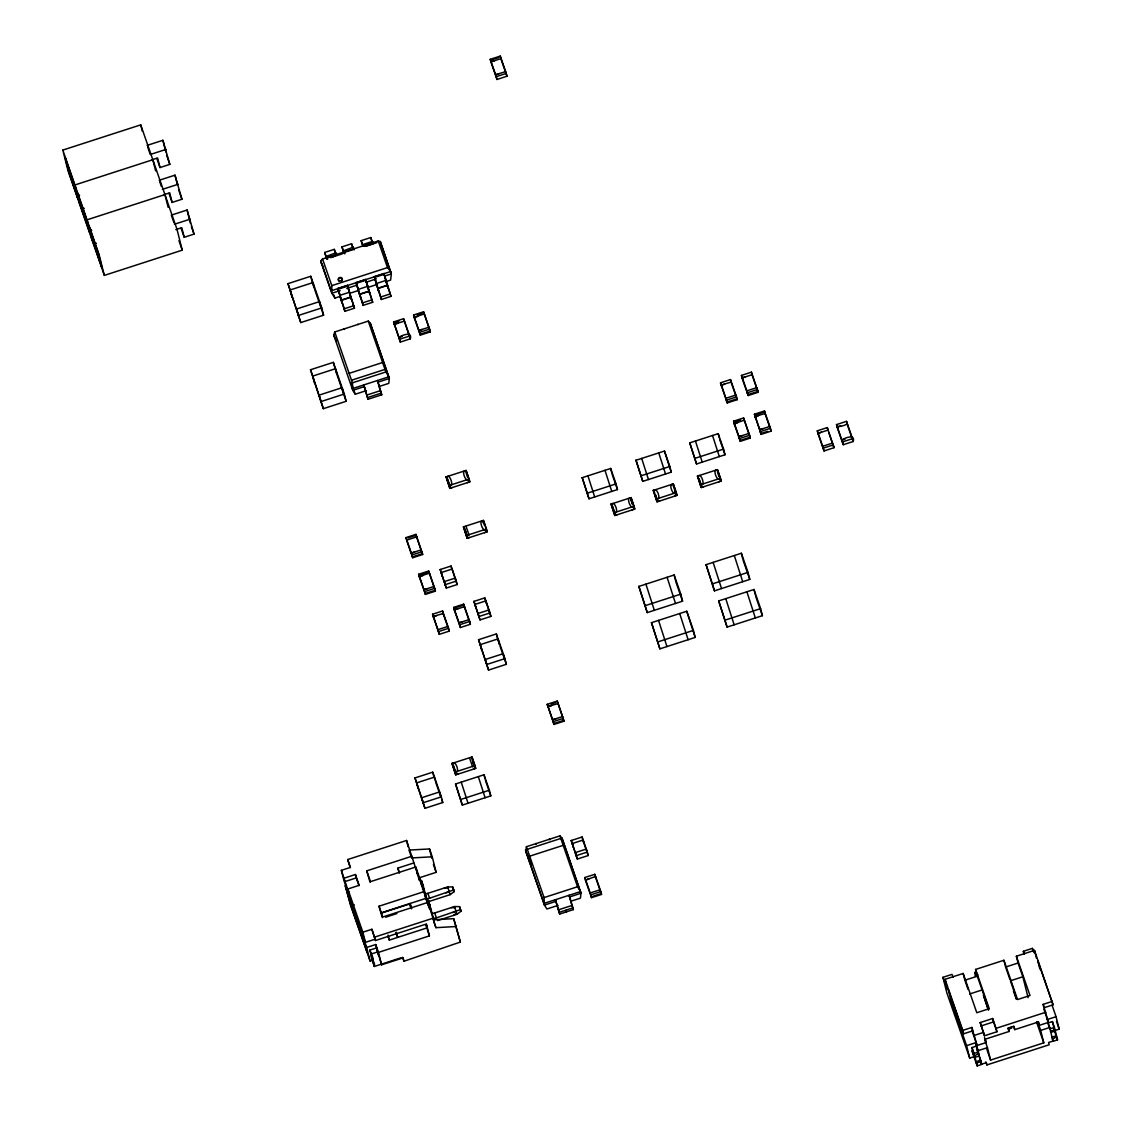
<?xml version="1.0" encoding="UTF-8"?>
<svg xmlns="http://www.w3.org/2000/svg" width="1122" height="1122" viewBox="0 0 1122 1122"><rect width="100%" height="100%" fill="white"/><g stroke="black" fill="none" stroke-linecap="round" stroke-linejoin="round"><path stroke-width="1.5" d="M366.431 390.61L355.267 394.215L352.771 390.344L352.406 382.812L334.749 331.958L368.254 321.102L370.316 323.276L389.334 378.507L388.773 383.373L379.194 386.473M570.846 901.247L580.425 898.147L580.986 893.28L561.982 838.05L559.906 835.876L526.4 846.731L544.058 897.586L544.422 905.117L546.919 908.988L558.083 905.384M77.6 197.556L73.926 182.886L65.342 158.188L69.031 172.844L77.6 197.556L77.909 194.246M79.564 195.579L77.446 193.054L81.135 207.724L89.704 232.422L90.012 229.112M385.716 281.65L390.624 280.065L391.34 274.006L380.302 241.539L378.24 240.95L322.547 258.972L331.803 285.633L331.803 293.277L334.931 298.087L339.854 296.503M336.249 340.751L333.753 335.113L334.749 331.958M571.491 903.785L569.12 895.258L573.384 909.591L559.682 914.037L555.418 899.704L555.839 901.415L544.422 905.117L525.839 851.598L526.4 846.731M371.62 953.195C368.998 958.525 376.066 961.75 374.271 966.477L400.961 957.837M373.121 959.128L372.209 959.717L374.271 966.477M340.134 290.584L331.803 293.277L321.397 263.305L320.78 260.809L322.547 258.972M427.482 901.976L450.132 894.641L454.172 891.625L452.727 886.983L447.706 886.913L427.903 893.322A2.637 1.29 -19.1 0 1 424.719 892.832L426.416 897.74A2.637 1.29 -19.1 0 0 429.6 898.231L453.751 889.942M453.54 915.384L456.247 913.378M437.51 920.573L456.949 914.29L460.988 911.274L459.543 906.632L454.536 906.548L434.719 912.957A2.637 1.29 -19.1 0 1 431.535 912.467M446.023 892.916L448.912 891.667M452.839 912.565L455.728 911.302M460.567 909.577L436.416 917.88A2.637 1.29 -19.1 0 1 433.232 917.375L428.618 900.882A5.961 2.903 -19.1 0 0 425.841 899.353M373.289 962.522C373.388 956.267 371.943 956.463 369.797 950.11L376.585 947.922L381.578 964.822L403.093 957.851L403.948 961.245L460.343 942.073L453.709 918.666L433.19 919.816M62.818 150.082L140.727 124.865L177.038 229.463L182.241 250.164L104.332 275.395L68.021 170.782L62.818 150.082L99.129 254.694L104.332 275.395M147.122 145.397L162.9 140.292L169.815 164.373L160.011 167.557L156.856 158.454M166.056 149.394L150.278 154.499L147.655 146.912M151.638 159.899L157.613 157.964L160.011 167.557M490.272 59.326L500.258 56.1L506.274 73.421L496.289 76.661L490.272 59.326L491.085 62.369M490.538 60.181L498.855 57.488M494.423 60.728L491.099 61.808L501.085 58.582M159.226 180.263L175.004 175.158L181.918 199.253L172.115 202.423L168.959 193.321M498.939 73.729L495.615 74.795L505.601 71.57M490.973 62.131L496.99 79.466L506.976 76.226L506.162 73.196M162.381 189.366L178.16 184.26M163.742 194.765L169.703 192.83L172.115 202.423M181.063 228.187L184.218 237.289L194.022 234.119L187.108 210.024L171.329 215.129L173.966 222.717M174.485 224.232L190.263 219.127M175.845 229.631L181.806 227.696L184.218 237.289M326.768 259.168L324.679 252.464L334.272 249.35L335.744 253.572M344.047 253.572L341.958 246.868L351.565 243.755L353.514 249.379M362.757 245.956L361.158 240.655L370.765 237.541L372.714 243.165M327.512 259.364L326.474 256.307L336.011 252.759L337.049 255.353M344.791 253.768L343.753 250.711L353.304 247.163L354.328 249.757M327.259 257.948L336.852 254.848M346.137 251.833L354.145 249.252M330.639 257.429L335.436 255.872M365.52 246.139L373.528 243.544M330.695 257.597L342.28 253.853M365.421 246.349L377.006 242.604M287.975 283.642L310.78 276.264L321.762 307.905L323.585 315.198L300.78 322.575L287.975 283.642L300.78 322.575M331.803 285.633L387.497 267.597L390.708 271.524L331.186 290.794L320.78 260.809M348.072 287.835L354.468 308.185L344.861 311.299L337.848 288.452L347.455 285.339L348.367 288.102M366.319 281.931L372.7 302.281L363.107 305.394L356.095 282.548L365.688 279.434L366.613 282.197M386.024 281.678L384.201 274.301L374.594 277.4L375.014 279.294L374.327 276.643L383.934 273.53L390.316 293.894L390.947 296.376L381.34 299.49L374.958 279.126M346.782 288.438L356.768 285.198L356.347 283.305L365.954 280.205L366.389 282.141L376.361 278.859M384.565 276.026L391.34 274.006L380.302 241.539M349.671 293.319L357.862 290.668M367.693 287.484L377.525 284.301M341.733 302.267L341.312 300.373L350.906 297.26L354.468 308.185M359.966 296.362L359.545 294.469L369.152 291.355L372.7 302.281M378.212 290.444L377.791 288.564L387.399 285.451L390.947 296.376M298.957 315.282L321.762 307.905M344.861 311.299L344.23 308.802L353.837 305.703M363.107 305.394L362.476 302.898L372.083 299.798M381.34 299.49L380.723 296.993L390.316 293.894M413.583 315.016L423.569 311.79L429.586 329.111L419.6 332.336L413.583 315.016L414.397 318.045M393.598 321.944L403.583 318.704L409.6 336.025L399.614 339.265L393.598 321.944L400.316 342.07L410.301 338.83C413.527 327.554 390.54 341.439 402.265 336.334M417.174 314.791L422.167 313.178M398.857 321.173L393.864 322.799L394.411 324.973M414.327 317.175L424.312 313.95M394.341 324.104L404.411 321.187L403.85 319.56M414.411 317.498L417.735 316.418M394.425 324.412L397.749 323.332M422.251 329.405L418.927 330.485L428.913 327.245M310.528 369.741L333.332 362.364L344.328 394.004L346.151 401.297L323.346 408.674L310.528 369.741L323.346 408.674M420.035 334.286L430.021 331.06M414.284 317.821L420.301 335.141L430.287 331.916L429.474 328.872M349.124 373.36L382.616 362.504M351.509 380.232L385.014 369.39M352.406 382.812L385.898 371.971L388.899 376.796L352.336 388.633M364.874 388.212L363.766 384.93L364.187 386.641L352.771 390.344L333.753 335.113M378.619 384.341L377.904 382.195L389.334 378.507L370.316 323.276M321.523 401.396L344.328 394.004M364.776 388.352L366.978 395.757L366.782 395.07L380.498 390.638L377.469 380.484L377.904 382.195M381.312 393.107L381.732 394.818L368.03 399.264L367.595 397.553L381.312 393.107L380.498 390.638M742.259 378.437L741.446 375.407L751.431 372.167L758.149 392.293L748.164 395.533L742.147 378.212M720.506 382.798L730.492 379.573L736.509 396.893L726.523 400.133L720.506 382.798L727.224 402.924L737.21 399.698L736.397 396.669M745.597 376.81L742.273 377.876L752.259 374.65M721.264 384.972L731.32 382.055M721.334 385.281L724.658 384.201M446.121 476.878L466.093 470.413L469.094 479.066L469.809 481.871L449.838 488.336L446.121 476.878L449.838 488.336M449.137 485.531L469.094 479.066M447.369 479.164L450.385 487.832L452.334 487.537M757.434 389.488L747.448 392.728L741.446 375.407M728.627 401.536L736.944 398.843M754.433 414.228L764.419 411.003L770.435 428.323L760.45 431.563L754.433 414.228L761.151 434.368L771.137 431.128L770.323 428.099M735.05 426.164L733.592 421.199L743.577 417.959L749.594 435.28L739.608 438.52L740.31 441.325L750.295 438.085L749.482 435.055M755.891 419.207L754.699 415.084L764.685 411.858M735.527 421.507L740.52 419.894M755.19 416.402L765.26 413.485M744.335 420.119L734.419 423.667L737.743 422.587M758.598 415.631L755.274 416.711L754.699 415.084M582.22 477.677L610.677 468.463L616.034 483.891L617.465 489.571L589.008 498.785L582.22 477.677L589.008 498.785M635.992 460.272L664.448 451.058L669.806 466.486L671.237 472.166L642.766 481.38L635.992 460.272L642.766 481.38M689.764 442.867L718.22 433.653L723.578 449.081L724.994 454.761L696.538 463.975L689.764 442.867L696.538 463.975M406.781 540.65L405.968 537.606L415.953 534.381L422.671 554.506L412.686 557.732L406.669 540.411M407.903 537.929L416.22 535.236M761.151 434.368L759.776 429.698L763.114 428.632M750.029 437.229L740.043 440.469L738.935 436.654L742.259 435.588M463.47 526.849L483.442 520.384L486.443 529.037L487.144 531.842L467.173 538.308L463.47 526.849L467.173 538.308M484.395 525.222L482.895 520.889C478.309 519.318 482.909 532.754 485.896 529.556L486.443 531.73L484.648 532.655M762.553 432.966L767.546 431.353M587.577 493.105L616.034 483.891M641.349 475.7L669.806 466.486M695.107 458.295L723.578 449.081M414.635 551.996L411.311 553.076L421.297 549.85M466.472 535.503L486.443 529.037M469.669 537.494L467.72 537.789L467.173 535.615L469.052 535.012L466.037 526.344M421.97 551.701L411.984 554.927L405.968 537.606M412.419 556.891L422.405 553.651L421.858 551.477M818.12 433.849L817.307 430.82L827.293 427.58L833.997 447.706L824.011 450.946L818.008 433.625M836.507 424.593L846.493 421.367L852.496 438.688L842.51 441.914L836.507 424.593L837.321 427.636M821.458 432.208L818.134 433.288L828.12 430.063M840.659 425.995C829.719 427.987 850.728 425.813 846.759 422.223M611.083 504.073L631.055 497.607L634.056 506.26L634.757 509.065L614.786 515.531L611.083 504.073L614.786 515.531M653.327 490.384L673.298 483.919L676.3 492.586L677.001 495.391L657.043 501.857L653.327 490.384L657.043 501.857M697.491 476.093L717.463 469.627L720.464 478.281L721.18 481.086L701.208 487.551L697.491 476.093L701.208 487.551M630.508 498.112C625.922 496.541 630.522 509.977 633.509 506.779L634.056 508.953L632.261 509.879M698.193 476.205C700.941 472.292 705.668 485.672 701.208 484.858L701.755 487.046L703.704 486.752M716.916 470.132C712.33 468.561 716.944 482.011 719.917 478.799L720.478 480.987L718.683 481.899M418.688 574.254L428.674 571.028L434.691 588.349L424.705 591.575L418.688 574.254L419.502 577.283M418.955 575.109L428.941 571.869L429.488 574.057M614.085 512.726L634.056 506.26M656.328 499.052L676.3 492.586M700.493 484.746L720.464 478.281M659.54 501.043L657.576 501.338L657.029 499.164C661.489 499.977 656.777 486.583 654.028 490.496L654.575 492.684M419.432 576.413L429.417 573.188M440.203 569.541L451.044 566.035L456.275 581.084L457.145 584.562L446.29 588.068L440.203 569.541L446.29 588.068M419.516 576.736L422.84 575.656M845.175 438.983C833.45 444.102 856.437 430.217 853.211 441.493L843.225 444.719L837.208 427.398M612.332 506.359L615.333 515.012L617.282 514.717M675.262 491.66L672.751 484.438C668.165 482.867 672.765 496.303 675.753 493.105L676.3 495.279L674.504 496.19M833.295 444.901L823.31 448.141L817.307 430.82M427.356 588.643L424.032 589.723L434.018 586.483M445.42 584.604L456.275 581.084M425.14 593.524L433.457 590.831M419.39 577.059L425.406 594.38L435.392 591.154L434.579 588.11M432.559 614.225L442.545 610.999L448.562 628.32L438.576 631.546L432.559 614.225L439.277 634.351L449.263 631.125L448.449 628.082M453.681 607.395L463.667 604.155L469.683 621.476L459.697 624.716L453.681 607.395L454.494 610.424M473.947 601.406L484.788 597.886L490.019 612.949L490.889 616.413L480.034 619.919L473.947 601.406L480.034 619.919M453.947 608.236L463.933 605.01M433.316 616.399L443.372 613.468M433.387 616.707L436.724 615.627M457.846 608.783L454.508 609.863L464.494 606.637M462.348 621.784L459.024 622.864L469.01 619.625M479.164 616.455L490.019 612.949M454.396 610.2L460.399 627.521L470.384 624.281L469.571 621.251M638.867 586.427L674.154 574.997L680.788 594.127L682.569 601.182L647.268 612.598L638.867 586.427L647.268 612.598M706.075 564.661L741.362 553.244L748.009 572.374L749.777 579.415L714.49 590.845L706.075 564.661L714.49 590.845M478.561 639.694L496.359 633.944L504.928 658.628L506.345 664.308L488.561 670.072L478.561 639.694L488.561 670.072M645.501 605.557L680.788 594.127M712.708 583.791L748.009 572.374M487.13 664.378L504.928 658.628M651.475 622.682L686.762 611.252L693.41 630.382L695.177 637.436L659.89 648.853L651.475 622.682L659.89 648.853M718.697 600.915L753.984 589.499L760.618 608.629L762.385 615.669L727.098 627.1L718.697 600.915L727.098 627.1M658.123 641.812L693.41 630.382M725.331 620.045L760.618 608.629M547.255 704.307L557.241 701.082L563.244 718.403L553.258 721.628L547.255 704.307L553.973 724.433L563.959 721.208L563.132 718.164M550.846 704.083L555.839 702.47M547.999 706.467L558.069 703.55M548.083 706.79L551.407 705.71M555.923 718.697L552.585 719.777L562.571 716.551M553.707 723.578L563.693 720.352M452.012 763.423L471.983 756.957L474.985 765.611L475.7 768.416L455.728 774.881L452.012 763.423L455.728 774.881M452.713 763.521C455.462 759.608 460.174 773.002 455.714 772.188L456.275 774.362L458.225 774.068M414.972 777.925L432.755 772.174L441.325 796.858L442.755 802.539L424.972 808.303L414.972 777.925L424.972 808.303M455.013 772.076L474.985 765.611M471.941 758.907L474.438 766.13L472.572 766.733L469.571 758.065M455.56 783.983L484.017 774.769L489.374 790.197L490.791 795.891L462.334 805.091L455.56 783.983L462.334 805.091M423.541 802.609L441.325 796.858M460.904 799.411L489.374 790.197M350.19 867.643L347.694 859.536L406.571 840.476L417.482 873.772L415.771 866.997L370.484 881.654L366.74 870.854L412.026 856.184M375.099 939.226L365.393 942.368L343.921 880.504L341.369 870.321L350.429 867.39L347.694 859.536M344.089 878.189L355.422 874.515L359.166 885.314L347.848 888.989L348.69 892.383L341.369 870.321M344.945 881.569L356.263 877.909L355.422 874.515M399.095 872.93L397.875 868.105L413.723 862.972M418.492 878.049L436.135 872.341L432.236 856.801L429.516 848.947L408.983 850.083L411.718 857.937L432.236 856.801M372.35 960.292L370.078 961.021L366.67 947.459L363.949 939.605L367.076 952.031L351.046 905.875L354.3 904.823M527.298 849.298L560.79 838.457M571.252 840.518L582.094 837.012L587.325 852.061L588.194 855.539L577.353 859.045L571.252 840.518L577.353 859.045M529.682 856.184L563.188 845.343M382.322 917.614L379.012 906.211L424.298 891.541L415.771 866.997M380.709 912.985L425.995 898.329L424.298 891.541M380.681 913.336L409.796 903.911L411.493 908.834M456.444 926.52L435.911 927.67L428.043 902.34L382.756 917.011L379.012 906.211M385.617 917.207L396.936 913.546M576.484 855.581L587.325 852.061M365.393 942.368L362.841 932.2L371.901 929.268L375.477 940.517L426.43 924.009L429.403 935.888L378.465 952.382L381.578 964.822M374.622 937.122L433.499 918.062M366.67 947.459L375.73 944.528L378.465 952.382M388.226 936.982L389.32 940.124L427.103 927.852L426.262 924.458M585.628 880.56L584.814 877.53L594.8 874.304L600.803 891.625L590.817 894.851L591.532 897.656L601.518 894.43L600.691 891.387M595.544 876.464L585.642 880.013L588.966 878.933M544.058 897.586L577.55 886.745L580.551 891.569L543.988 903.406L525.419 849.887M371.158 954.037L377.946 951.849M569.555 896.969L580.986 893.28L561.982 838.05M592.921 896.268L601.252 893.575M558.433 909.844L572.15 905.412M559.247 912.326L572.963 907.88M969.731 1058.088L966.603 1045.648L975.663 1042.717L981.68 1064.427L977.164 1065.9L974.962 1057.134C981.638 1056.714 980.011 1051.16 974.667 1056.012L974.036 1053.46L978.566 1052.001L976.519 1046.111L971.989 1047.569L974.261 1056.615L969.731 1058.088L946.856 992.872L942.943 977.318L952.003 974.387L953.139 977.29M1024.12 954.401L1023.334 951.302L1032.394 948.371L1034.077 952.718M942.943 977.318L947.459 988.931L945.047 979.324L963.167 973.461L976.799 1012.731L989.253 1008.706L975.621 969.422L1003.924 960.264L1017.556 999.548L1030.01 995.509L1016.378 956.225L1034.498 950.362L1053.067 1004.821L1044.007 1007.752L1043.165 1004.358L1052.212 1001.427M977.977 974.878L975.144 975.803L975.06 972.073L975.481 973.77M968.048 989.408L964.864 980.235L977.318 976.21L975.621 969.422M1009.87 979.268L1005.621 967.038L1018.075 963.013L1016.378 956.225M969.646 993.98L982.101 989.955M1018.075 963.013L1022.857 976.757L1010.403 980.796L1016.49 998.342M980.207 1022.563L992.661 1018.524L996.07 1028.341L996.925 1031.735L984.471 1035.774L980.207 1022.563L984.471 1035.774M971.834 1027.457L972.69 1030.852L963.63 1033.783L962.774 1030.389L971.834 1027.457L977.108 1045.48L986.168 1042.548L985.326 1039.154L1009.099 1031.469L1008.243 1028.075L1013.909 1026.237L1014.751 1029.631L1038.537 1021.932L1039.379 1025.326L1048.439 1022.394L1043.165 1004.358M981.063 1025.943L993.517 1021.918L992.661 1018.524M974.555 1035.311L983.615 1032.38M996.07 1028.341L1045.886 1012.212M1008.369 1028.271L1011.385 1027.289L1011.609 1028.145L1008.58 1029.112M1046.994 1019.618L1056.054 1016.686L1052.071 1005.228M1052.38 1021.553L1047.85 1023.012L1049.897 1028.902L1054.414 1027.443L1052.38 1021.553L1054.652 1030.585L1059.182 1029.126L1056.054 1016.686M978.398 1050.571L987.444 1047.639L984.611 1039.449M986.659 1048.775L990.572 1060.08L1043.783 1042.843L1040.669 1030.417L1049.715 1027.486L1047.541 1021.188M1054.414 1027.443L1055.059 1029.982L1050.444 1031.216M1055.059 1029.982L1055.339 1031.118L1050.725 1032.31M976.168 1061.945L980.488 1059.953L980.979 1061.608L976.449 1063.067M1055.339 1031.118L1056.545 1035.915L1051.875 1036.966M1056.545 1035.915C1057.499 1035.143 1052.604 1041.286 1051.875 1037.149M1056.84 1037.051L1057.541 1039.87L1053.011 1041.342L1049.715 1027.486M985.817 1061.819L986.897 1064.932L1049.168 1044.778L1048.593 1042.506L1053.123 1041.048L1052.45 1039.084M369.797 950.11L370.723 952.578M371.915 958.595L373.121 958.665M444.312 888.007L447.65 888.063M451.128 907.642L454.48 907.698M81.135 207.724L84.276 208.426M91.667 230.445L89.55 227.92L93.238 242.59L96.38 243.292M321.397 263.305L323.543 267.373M525.839 851.598L529.275 858.134M1023.334 951.302L1024.456 954.205M358.072 324.637L357.736 324.244M549.864 839.803L549.387 839.018M536.162 844.249L535.685 843.464M344.496 329.475L344.019 328.69M974.667 1056.012L974.962 1057.134M384.706 276.447L386.094 280.388L376.501 283.487L380.723 296.993M385.912 281.257L387.314 285.184L377.707 288.298L376.319 284.371M375.099 279.56L376.501 283.487L374.327 276.643M366.445 282.323L367.848 286.292L358.255 289.392L362.476 302.898M366.459 282.351L369.068 291.103L359.461 294.202L358.072 290.275M356.852 285.465L358.255 289.392L356.095 282.548M338.62 291.369L344.23 308.802M339.826 296.18L341.228 300.107L350.821 297.007L348.213 288.228L349.615 292.197L340.008 295.31L337.848 288.452M1053.067 1004.821L1037.738 960.628L1039.856 969.113M1056.475 1021.357L1059.182 1029.126M852.944 440.637L852.454 439.319M847.194 424.172L853.211 441.493M1054.133 1030.052L1056.321 1036.237M1057.541 1039.87L1056.405 1036.518M1043.895 1009.295L1048.439 1022.394M1038.243 1022.044L1039.379 1025.326M1037.822 1022.226L1040.669 1030.417M1036.504 1021.876L1043.783 1042.843M833.997 447.706L828.667 432.236M1013.447 991.077L1016.294 999.253M1013.643 1026.406L1014.751 1029.631M1007.977 1028.243L1009.099 1031.469M993.517 1021.918L996.925 1031.735M977.318 976.21L988.734 1009.099M988.552 1010.052L983.447 995.326L988.131 1009.604M984.471 1037.64L986.168 1042.548M752.133 374.972L758.149 392.293M765.134 413.808L769.832 427.342M771.137 431.128L770.393 428.969M972.003 1030.753L977.108 1045.48M976.631 1048.93L981.806 1064.133L986.322 1062.674L986.897 1064.932M980.67 1061.482L981.68 1064.427M760.884 433.513L760.407 432.194M971.989 1047.569L974.036 1053.46M972.101 1050.402L974.261 1056.615M972.045 1051.174L977.164 1065.9M945.047 979.324L962.774 1030.389M963.63 1033.783L948.286 989.59L951.274 1001.455L966.603 1045.648M731.193 382.378L737.21 399.698M750.295 438.085L743.577 417.959M726.958 402.083L726.467 400.764M733.592 421.199L739.608 438.52M733.858 422.04L734.419 423.667M739.482 438.842L740.043 440.469M734.293 424.004L740.31 441.325M719.651 439.333L724.994 454.761M712.526 435.49L719.314 456.598M721.18 481.086L717.463 469.627M717.421 471.577L718.964 476.654M743.129 560.285L749.777 579.415M755.751 596.539L762.385 615.669M695.444 441.016L702.232 462.124M734.307 555.53L742.722 581.701M746.915 591.785L755.33 617.956M699.202 479.08L700.703 483.414M698.74 478.379L701.755 487.046M713.129 562.388L721.544 588.559M725.752 598.629L734.153 624.814M671.237 472.166L664.448 451.058M677.001 495.391L673.298 483.919M674.799 490.945L676.3 495.279M658.754 452.895L665.542 474.003M655.529 494.83L657.029 499.164M655.08 494.129L657.085 499.893M641.686 458.421L648.46 479.529M500.959 58.905L506.976 76.226M675.921 582.052L682.569 601.182M695.177 637.436L686.762 611.252M667.099 577.283L675.5 603.468M679.708 613.538L688.123 639.722M634.757 509.065L631.055 497.607M630.999 499.556L632.513 503.89M631.055 500.3L632.556 504.62M612.107 474.143L617.465 489.571M645.921 584.141L654.336 610.312M658.544 620.396L666.945 646.567M604.982 470.3L611.77 491.408M614.281 511.394L611.785 504.171C614.533 500.258 619.246 513.652 614.786 512.838L615.333 515.012M587.914 475.826L594.702 496.948M430.287 331.916L423.569 311.79M563.959 721.208L557.241 701.082M469.809 481.871L466.093 470.413M487.144 531.842L483.442 520.384M467.594 477.439L465.546 470.917C460.96 469.347 465.574 482.797 468.561 479.585L469.108 481.773L467.313 482.684M378.24 240.95L387.497 267.597M410.035 337.974L409.544 336.67M410.301 338.83L403.583 318.704M582.977 840.476L588.194 855.539M595.502 877.095L601.518 894.43M372.364 242.843L370.765 237.541M449.333 484.199L446.822 476.99C449.571 473.077 454.298 486.457 449.838 485.644L450.385 487.832M464.676 528.392L467.173 535.615M464.718 529.135L467.72 537.789M584.814 877.53L590.817 894.851M585.516 880.335L591.532 897.656M361.158 240.655L363.107 246.279M490.889 616.413L484.788 597.886M497.775 639.624L499.5 644.561L498.07 638.881L480.286 644.631L481.703 650.325M500.061 646.202L506.345 664.308M559.906 835.876L577.55 886.745M353.164 249.07L351.565 243.755M573.384 909.591L572.15 905.931M344.777 253.039L343.753 250.711M368.254 321.102L385.898 371.971M341.958 246.868L343.907 252.492M455.574 580.046L452.096 569.05L441.241 572.557L442.11 576.021M456.093 581.547L457.145 584.562M464.368 606.96L470.384 624.281M566.021 910.349L566.54 911.821M381.732 394.818L379.825 389.011M555.839 901.415L556.33 902.831M559.682 914.037L556.47 903.28M327.498 258.635L326.474 256.307M338.479 290.935L338.115 289.224L347.708 286.11L348.171 288.102L347.455 285.339M324.679 252.464L326.628 258.088M333.851 294.96L334.931 298.087M529.836 859.775L531.548 864.697M416.655 537.186L422.671 554.506M435.392 591.154L428.674 571.028M443.246 613.804L447.944 627.338M449.263 631.125L448.505 628.951M364.187 386.641L364.678 388.058M367.595 397.553L367.006 395.842M368.03 399.264L366.782 395.589M351.284 382.728L355.267 394.215M485.447 780.463L490.791 795.891M312.603 283.543L314.258 288.298M314.805 289.869L320.85 307.274M321.397 308.859L323.585 315.198M475.7 768.416L471.983 756.957M478.323 776.62L485.111 797.728M472.993 762.539L474.494 766.859M336.81 374.397L333.332 362.364M343.402 393.387L337.133 375.071M343.949 394.972L346.151 401.297M461.24 782.146L468.028 803.254M453.218 764.966L455.714 772.188M453.26 765.709L454.761 770.043M435.897 782.791L441.044 797.602L439.614 791.922L421.83 797.672L423.246 803.366M441.605 799.243L442.755 802.539M454.172 891.625L452.727 886.983M460.988 911.274L459.543 906.632M447.706 886.913L450.132 894.641M454.536 906.548L456.949 914.29M433.415 864.487L436.135 872.341M460.343 942.073L453.709 918.666M427.903 893.322L429.6 898.231M434.719 912.957L436.416 917.88M419.025 879.718A5.961 2.903 -19.1 0 1 421.802 881.233L426.416 897.74M419.221 877.867L424.172 893.28M425.995 898.329L429.754 909.129L428.043 902.34M416.739 872.243L419.53 880.321M424.523 894.697L428.45 905.987M433.737 921.386L435.911 927.67M166.659 155.285L169.815 164.373M178.763 190.151L181.918 199.253M191.399 226.532L194.022 234.119M425.967 924.584L427.103 927.852M429.403 935.888L425.827 924.64M159.759 181.778L161.33 186.336M397.875 868.105L399.488 872.734M410.147 903.462L411.76 908.091M178.945 240.655L182.241 250.164M395.968 932.466L397.665 937.389L396.389 932.298M402.588 957.318L403.948 961.245M370.05 882.271L366.74 870.854M356.263 877.909L358.942 885.623M375.477 940.517L371.901 929.268M370.428 952.662L372.083 957.711M347.848 888.989L362.841 932.2M372.209 959.717L373.57 963.658M370.078 961.021L350.541 905.342L345.197 885.595L351.046 905.875M77.446 193.054L86.029 217.752L89.704 232.422M89.55 227.92L98.133 252.632L101.807 267.288L93.238 242.59M388.016 287.947L386.347 282.758M351.537 299.756L349.545 293.501M364.72 388.198L366.782 395.07M572.346 906.085L571.631 904.276M379.699 388.577L378.717 384.664M367.665 287.162L369.573 293.249L369.152 291.355M1034.498 950.362L1036.504 958.37M1032.394 948.371L1033.166 951.47M1022.857 976.757L1028.103 997.668M1003.924 960.264L1005.621 967.038M847.952 426.332L846.493 421.367M842.412 441.689L843.225 444.719M987.444 1047.639L990.572 1060.08M832.622 443.05L822.636 446.29M833.183 444.677L833.73 446.851M827.293 427.58L828.106 430.61M963.167 973.461L964.864 980.235M975.663 1042.717L978.412 1053.642M823.197 447.902L824.011 450.946M769.762 426.472L759.776 429.698M764.419 411.003L765.232 414.032M756.761 387.637L746.775 390.877M757.322 389.264L757.883 391.438L747.897 394.678L747.406 393.359M751.431 372.167L752.245 375.211M747.35 392.49L748.164 395.533M748.921 433.429L738.935 436.654M743.844 418.815L744.391 420.988M735.836 395.042L725.85 398.268M730.492 379.573L731.306 382.602M726.411 399.895L727.224 402.924M720.773 383.654L721.32 385.842M718.22 433.653L719.286 437.917M753.984 589.499L755.401 595.137M741.362 553.244L742.778 558.882M674.154 574.997L675.57 580.635M610.677 468.463L611.756 472.727M500.258 56.1L501.071 59.129M496.176 76.422L496.99 79.466M600.13 889.76L590.144 893M594.8 874.304L595.614 877.334M587.157 852.524L586.287 849.059L575.432 852.566L576.301 856.03M583.903 843.057L583.145 840.013L572.29 843.534L573.16 846.998M553.146 721.404L553.973 724.433M582.094 837.012L582.683 839.326M547.522 705.163L548.069 707.337M590.705 894.627L591.266 896.801M482.895 520.889L483.442 523.076M423.836 312.631L424.382 314.819M504.634 659.371L503.203 653.691L485.419 659.441L486.85 665.136M496.359 633.944L497.425 638.208M419.488 332.112L420.301 335.141M489.837 613.397L488.968 609.933L478.126 613.439L478.996 616.918M486.71 604.365L485.84 600.901L474.985 604.407L475.854 607.872M383.934 273.53L384.622 276.18M399.502 339.026L400.316 342.07M463.667 604.155L464.48 607.184M455.995 581.112L455.223 578.082L444.382 581.589L445.252 585.053M451.044 566.035L451.914 569.499M377.791 288.564L378.423 291.047M459.585 624.477L460.399 627.521M365.688 279.434L366.375 282.099M447.888 626.469L437.903 629.694M484.017 774.769L485.083 779.033M442.545 610.999L443.358 614.029M359.545 294.469L360.176 296.965M416.781 536.849L406.795 540.089M474.438 766.13L474.985 768.304L473.204 769.229M415.953 534.381L416.767 537.41M438.464 631.321L439.277 634.351M432.826 615.08L433.373 617.268M424.593 591.35L425.406 594.38M411.872 554.703L412.686 557.732M334.272 249.35L334.903 251.847M341.312 300.373L341.93 302.87M343.725 394.06L342.126 387.679L319.321 395.056L321.144 402.349M321.158 307.947L319.56 301.58L296.755 308.957L298.592 316.25M336.74 373.472L335.534 368.689L312.729 376.08L314.567 383.359M314.174 287.372L312.968 282.59L290.163 289.967L292 297.26M310.78 276.264L312.239 282.085M435.715 782.076L434.466 777.111L416.683 782.861L418.113 788.556M432.755 772.174L434.186 777.855M429.516 848.947L431.858 858.274M428.618 900.882L431.114 910.812M421.802 881.233L424.298 891.177M419.025 877.684L419.74 880.518M406.571 840.476L408.184 846.886M409.796 903.911L410.498 906.744M388.044 935.033L389.32 940.124M375.73 944.528L378.479 955.453M187.108 210.024L190.445 223.348M175.004 175.158L177.094 183.489M162.9 140.292L165.832 151.947M168.132 207.332L164.934 194.597L87.025 219.828L92.228 240.515M155.635 170.881L152.83 159.731L74.922 184.962L80.125 205.649M140.727 124.865L142.326 131.232M387.399 285.451L387.819 287.344M350.906 297.26L351.326 299.153M380.933 244.035L381.073 247.163M338.998 281.033A2.02 1.767 -14.1 0 1 339.04 278.424A2.02 1.767 -14.1 0 1 341.972 278.508A2.02 1.767 -14.1 0 1 341.425 281.117M428.169 904.332A5.961 2.903 -19.1 0 1 430.329 905.791M421.353 884.683A5.961 2.903 -19.1 0 1 423.513 886.156M372.56 241.384L362.953 244.498L363.738 246.139L373.346 243.025L372.56 241.384M339.293 280.809A2.02 1.767 -14.1 0 0 342.252 279.013A2.02 1.767 -14.1 0 0 339.195 277.737A2.02 1.767 -14.1 0 0 339.293 280.809"/></g></svg>
